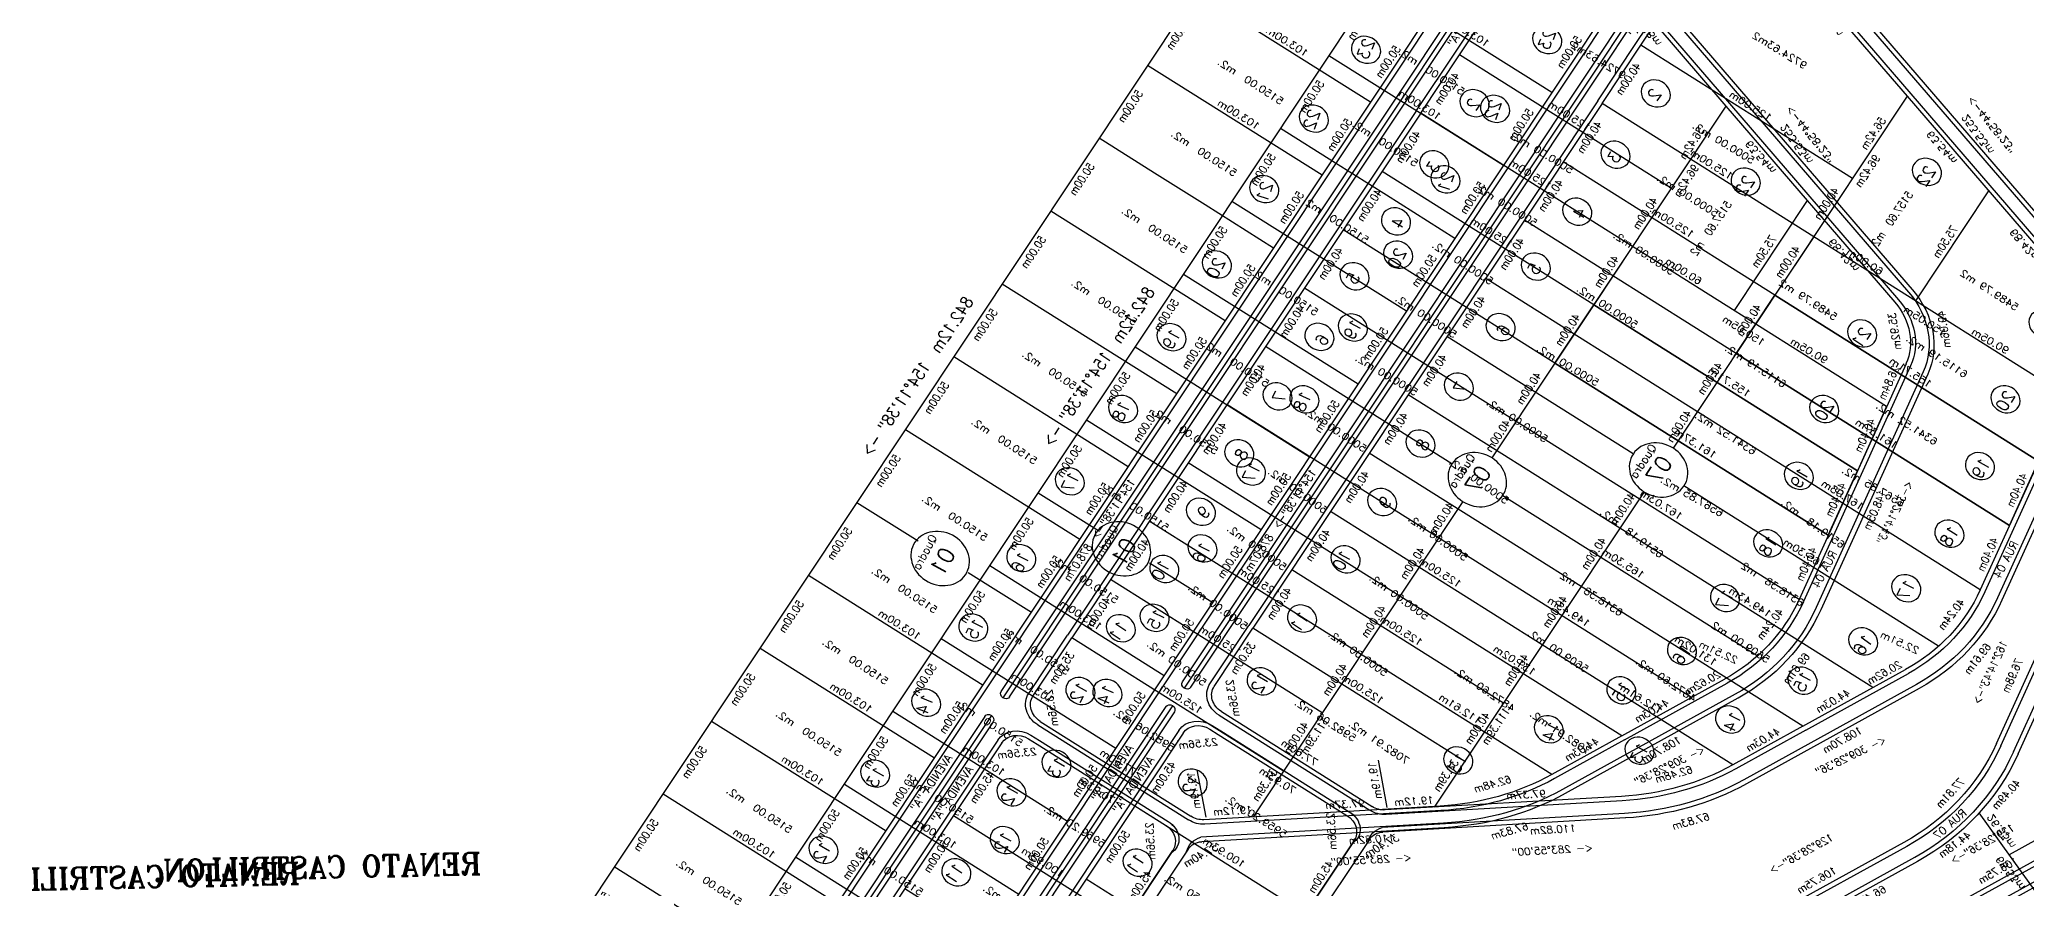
# Model space of a CAD drawing. Extents: x -23785941 to 8798891, y -8418521 to 21897894.
# Drawn here: x 2681547 to 2954872, y 4298025 to 4414754 of the extents above; entities that cross this region are included whole.
import ezdxf
from ezdxf.enums import TextEntityAlignment as Align

# ---------------------------------------------------------------- set-up
doc = ezdxf.new("R2010")
doc.units = 0
doc.header["$MEASUREMENT"] = 0
doc.header["$PDMODE"] = 34
doc.header["$PDSIZE"] = 1
doc.layers.get('0').update_dxf_attribs({"linetype": 'CONTINUOUS'})
for name, color, linetype in [('CALCADA', 3, 'CONTINUOUS'), ('REG60_100', 2, 'CONTINUOUS'), ('RUA', 1, 'CONTINUOUS'), ('TER_POLI', 5, 'CONTINUOUS')]:
    doc.layers.add(name, color=color, linetype=linetype)
doc.styles.add('1_5MM', font='romans.shx', dxfattribs={"height": 6})
doc.styles.add('1MM', font='romans.shx', dxfattribs={"height": 4})
doc.styles.add('2MM', font='romans.shx', dxfattribs={"height": 8})
doc.styles.add('3MM', font='romans.shx', dxfattribs={"height": 12})

# ---------------------------------------------------------------- blocks, each defined once
blk = doc.blocks.new('A$C3D774E76')
for p, q in [((-21303.69, -1935.24), (-21313.17, -1832.67)), ((-21253.93, -1930.33), (-21263.41, -1827.77)), ((-21403.27, -1944.44), (-21412.75, -1841.87)), ((-21353.48, -1939.84), (-21362.96, -1837.27)), ((-21509, -1887.02), (-21512.32, -1851.07)), ((-21453.06, -1949.04), (-21462.53, -1846.47)), ((-21602.42, -1962.83), (-21611.9, -1860.27)), ((-21552.63, -1958.23), (-21562.11, -1855.67)), ((-21758.26, -1906.5), (-21761.26, -1874.07)), ((-21702, -1972.03), (-21711.47, -1869.47)), ((-21652.21, -1967.43), (-21661.69, -1864.87)), ((-21851.36, -1985.83), (-21860.84, -1883.27)), ((-21801.57, -1981.23), (-21811.05, -1878.67)), ((-21755.51, -1936.34), (-21758.26, -1906.5)), ((-22000.68, -1999.63), (-21126.41, -1918.5)), ((-21502.85, -1953.63), (-21506.28, -1916.48)), ((-21751.79, -1976.63), (-21755.51, -1936.34)), ((-21428.99, -1970.66), (-21143.44, -1944.17)), ((-21329.42, -1961.43), (-21320.09, -2061.93)), ((-21379.2, -1966.05), (-21369.88, -2066.54)), ((-21859.15, -2010.58), (-21500.69, -1977.32)), ((-21528.97, -2105.48), (-21540.52, -1981.01)), ((-21460.87, -1973.62), (-21500.69, -1977.32)), ((-21489.14, -2101.78), (-21500.69, -1977.31)), ((-21449.98, -1982.65), (-21441.76, -2071.26)), ((-21440.51, -1981.78), (-21440.05, -1986.76)), ((-21438.02, -1981.55), (-21437.56, -1986.52)), ((-21648.46, -2116.57), (-21660.01, -1992.1)), ((-21608.63, -2112.87), (-21620.18, -1988.4)), ((-21568.8, -2109.18), (-21580.35, -1984.71)), ((-21568.8, -2109.18), (-21580.35, -1984.71)), ((-21437.56, -1986.52), (-21430.55, -2062.13)), ((-21728.12, -2123.96), (-21739.67, -1999.49)), ((-21689.67, -2105.33), (-21699.84, -1995.79)), ((-21899.21, -2011.79), (-21983.84, -2019.65)), ((-21859.39, -2008.09), (-21899.21, -2011.79)), ((-21859.15, -2010.58), (-21898.98, -2014.28)), ((-21847.6, -2135.05), (-21859.15, -2010.58)), ((-21807.78, -2131.35), (-21819.33, -2006.88)), ((-21767.95, -2127.65), (-21779.5, -2003.18)), ((-21898.98, -2014.28), (-21983.61, -2022.14)), ((-21887.43, -2138.74), (-21898.98, -2014.27)), ((-22008.23, -2031.14), (-21899.2, -2270.14)), ((-21992.32, -2037.16), (-21943.6, -2143.95)), ((-21424.4, -2077.62), (-21168.46, -2053.62)), ((-21466.87, -2063.16), (-21445.16, -2078.07)), ((-21369.88, -2066.54), (-21419.66, -2071.16)), ((-21419.66, -2071.16), (-21369.88, -2066.54)), ((-21512.93, -2179.2), (-21443.47, -2077.83)), ((-21503.03, -2185.98), (-21431.71, -2081.93)), ((-21673.35, -2118.88), (-21457.89, -2098.88)), ((-21558.4, -2221.3), (-21568.8, -2109.18)), ((-21943.6, -2143.95), (-21703.22, -2121.65)), ((-21634.65, -2265.36), (-21648.46, -2116.57)), ((-21596.53, -2243.33), (-21608.63, -2112.87)), ((-21847.6, -2135.05), (-21807.78, -2131.35)), ((-21753.04, -2288.33), (-21767.95, -2127.65)), ((-21712.69, -2290.27), (-21728.12, -2123.96)), ((-21833.74, -2284.46), (-21847.6, -2135.05)), ((-21673.02, -2284.86), (-21686.9, -2135.2)), ((-21943.6, -2143.95), (-21888.83, -2264.01)), ((-21917.23, -2201.76), (-21842.06, -2194.79)), ((-21596.53, -2243.33), (-21558.4, -2221.3)), ((-21646.5, -2286.06), (-21552.39, -2231.69)), ((-21596.53, -2243.33), (-21652.51, -2275.67)), ((-21860.55, -2283.17), (-21712.69, -2290.27)), ((-21833.74, -2284.46), (-21793.39, -2286.39)), ((-21861.13, -2295.15), (-21713.26, -2302.26)), ((-21617.29, -2392.79), (-21546.75, -2352.04)), ((-21611.28, -2403.18), (-21553.73, -2369.93)), ((-21691.87, -2410.89), (-21768.77, -2407.19)), ((-21692.45, -2422.88), (-21779.15, -2418.71)), ((-21586.44, -2533.19), (-21652.25, -2419.3)), ((-21747.21, -2504.81), (-21638.97, -2442.27))]:
    blk.add_line(p, q)
at = {"color": 100}
for p, q in [((-21440.06, -1959.65), (-21125.31, -1930.44)), ((-21437.81, -1956.93), (-21125.54, -1927.95)), ((-21437.35, -1961.91), (-21125.08, -1932.93)), ((-21454.72, -1958.5), (-21996.49, -2008.77)), ((-21996.26, -2011.26), (-21452.02, -1960.76)), ((-21454.26, -1963.48), (-21996.03, -2013.75))]:
    blk.add_line(p, q, dxfattribs=at)
at = {"color": 1}
for p, q in [((-21807.78, -2131.35), (-21767.95, -2127.65)), ((-21793.39, -2286.39), (-21807.78, -2131.35)), ((-21793.39, -2286.39), (-21807.78, -2131.35)), ((-21767.95, -2127.65), (-21753.04, -2288.33)), ((-21753.04, -2288.33), (-21793.39, -2286.39))]:
    blk.add_line(p, q, dxfattribs=at)
blk.add_lwpolyline([(-21767.95, -2127.65), (-21807.78, -2131.35), (-21793.39, -2286.39), (-21753.04, -2288.33)], close=True)
at = {"color": 5}
for centre in [(-21506.07, -1900.79), (-21688.29, -2120.26)]:
    blk.add_circle(centre, 15, dxfattribs=at)
for centre in [(-21327.44, -1916.45), (-21429.26, -1927.88), (-21379.85, -1921.69), (-21579.58, -1940.27), (-21527.74, -1936.59), (-21479.85, -1931.39), (-21630.33, -1947.2), (-21779.22, -1958.85), (-21728.47, -1955.29), (-21679.57, -1952.03), (-21828.13, -1964.49), (-21876.8, -1971.7), (-21351.2, -1980.43), (-21406.4, -1986.31), (-21518.55, -1996.81), (-21476.01, -1993.43), (-21638.63, -2008.82), (-21598.81, -2005.35), (-21560.09, -2002.39), (-21758.92, -2018.93), (-21718.89, -2017.37), (-21677.65, -2012.59), (-21836.76, -2028.38), (-21797.73, -2024.61), (-21878.49, -2032.05), (-21910.53, -2170.13), (-21540.87, -2176.68), (-21580.68, -2209.53), (-21619.59, -2232.63), (-21864.37, -2256.77), (-21816, -2257.41), (-21693.9, -2257.17), (-21655.58, -2250.38), (-21775.36, -2261.59), (-21733.02, -2263.66)]:
    blk.add_circle(centre, 7.5)
for centre, radius, start, end in [((-21454.49, -1960.99), 2.5, 275.30162, 95.30162), ((-21428.07, -1980.62), 10, 95.30058, 185.30041), ((-21459.94, -1983.58), 10, 5.30147, 95.304), ((-21420.59, -2061.21), 10, 185.30147, 275.30056), ((-21451.72, -2072.18), 10, 325.57869, 5.30147), ((-21423.47, -2087.58), 10, 95.35851, 145.57523), ((-21423.47, -2087.58), 10, 95.35851, 145.57207), ((-21858.98, -2250.39), 32.81, 204.5223, 267.25008), ((-21685.35, -2275), 136.05, 267.25008, 300.01869), ((-21685.35, -2275), 148.05, 267.25008, 300.01869)]:
    blk.add_arc(centre, radius, start, end)
at = {"color": 100}
blk.add_arc((-21437.58, -1959.42), 2.5, 95.30162, 275.30162, dxfattribs=at)
at = {"color": 0}
for centre, radius, start, end in [((-21628.47, -2100.02), 140.06, 300.01869, 325.57869), ((-21628.47, -2100.02), 152.06, 300.01869, 325.57869), ((-21858.98, -2250.39), 44.81, 204.5223, 267.25008), ((-21707.42, -2180.64), 109.76, 267.25008, 300.01869), ((-21707.42, -2180.64), 121.76, 267.25008, 300.01869)]:
    blk.add_arc(centre, radius, start, end, dxfattribs=at)
for p in [(-21454.49, -1960.99), (-21437.58, -1959.42), (-21424.01, -1970.2), (-21465.84, -1974.08), (-21449.52, -1987.63), (-21437.56, -1986.52), (-21431.01, -2057.15), (-21442.35, -2064.9), (-21414.69, -2070.7), (-21409.15, -2076.21), (-21447.08, -2083.1), (-21440.37, -2094.56), (-21512.93, -2179.2), (-21503.03, -2185.98), (-21558.4, -2221.3), (-21552.39, -2231.69), (-21899.75, -2268.99), (-21888.83, -2264.01), (-21652.51, -2275.67), (-21860.55, -2283.17), (-21712.69, -2290.27), (-21646.5, -2286.06), (-21861.13, -2295.15), (-21713.26, -2302.26), (-21617.29, -2392.79), (-21611.28, -2403.18), (-21691.87, -2410.88), (-21692.45, -2422.87)]:
    blk.add_point(p)
at = {"layer": 'CALCADA'}
for p, q in [((-22000.45, -2002.11), (-21126.06, -1920.98)), ((-21429.22, -1968.18), (-21143.67, -1941.68)), ((-21461.1, -1971.13), (-21500.93, -1974.83)), ((-21859.39, -2008.09), (-21500.92, -1974.83)), ((-21447.49, -1982.42), (-21439.27, -2071.03)), ((-21440.05, -1986.76), (-21433.03, -2062.36)), ((-22005.96, -2030.1), (-21896.93, -2269.11)), ((-21994.59, -2038.2), (-21945.87, -2144.99)), ((-21510.87, -2180.61), (-21441.41, -2079.25)), ((-21505.1, -2184.56), (-21433.78, -2080.51)), ((-21945.87, -2144.99), (-21891.1, -2265.05)), ((-21647.75, -2283.9), (-21553.65, -2229.52)), ((-21595.27, -2245.49), (-21557.15, -2223.46)), ((-21595.27, -2245.49), (-21651.26, -2277.84)), ((-21860.67, -2285.66), (-21712.81, -2292.77)), ((-21861.01, -2292.66), (-21713.14, -2299.76)), ((-21616.04, -2394.96), (-21545.5, -2354.2)), ((-21612.53, -2401.02), (-21554.98, -2367.77)), ((-21692.33, -2420.38), (-21779.03, -2416.21)), ((-21691.99, -2413.39), (-21768.89, -2409.69))]:
    blk.add_line(p, q, dxfattribs=at)
for centre, radius, start, end in [((-21459.94, -1983.58), 12.5, 5.30147, 95.304), ((-21428.07, -1980.62), 12.5, 95.30058, 185.30041), ((-21420.59, -2061.21), 12.5, 185.30147, 207.77136), ((-21420.59, -2061.21), 12.5, 185.30147, 207.77136), ((-21422.69, -2061.83), 10.35, 182.93286, 297.71791), ((-21451.72, -2072.18), 12.5, 325.57869, 5.30147), ((-21425.17, -2090.11), 12.89, 78.84847, 131.89324), ((-21628.47, -2100.02), 142.56, 300.01869, 325.57869), ((-21628.47, -2100.02), 149.56, 300.01869, 325.57869), ((-21858.98, -2250.39), 42.31, 204.5223, 267.25008), ((-21858.98, -2250.39), 35.31, 204.5223, 267.25008), ((-21707.42, -2180.64), 112.26, 267.25008, 300.01869), ((-21707.42, -2180.64), 119.26, 267.25008, 300.01869), ((-21685.35, -2275), 138.55, 267.25008, 300.01869), ((-21685.35, -2275), 145.55, 267.25008, 300.01869)]:
    blk.add_arc(centre, radius, start, end, dxfattribs=at)
at = {"layer": 'TER_POLI'}
blk.add_line((-22010.2, -1897.07), (-21171.68, -1819.26), dxfattribs=at)
at = {"color": 1}
for s, height, rotation, style, p in [('842.12m  154°11\'38" ->', 6, 5.30147, '2MM', (-21592.5, -1848.55)), ('154%%d11\'38"->  878.07m', 4, 5.30147, '1MM', (-21562.75, -1964.57)), ('<- 283%%d55\'00"', 4, 55.57869, '1MM', (-21467.65, -2161.25)), ('<- 309%%d28\'36"', 4, 32.84528, '1MM', (-21594.46, -2271.39)), ('<-342°14\'43"', 4, 358.43936, '1MM', (-21782.17, -2312.47)), ('129%%d28\'36"-> ', 4, 30.01869, '1MM', (-21583.56, -2349.38)), ('162%%d14\'43"->', 4, 357.25008, '1MM', (-21726.4, -2391.67))]:
    blk.add_text(s, height=height, rotation=rotation, dxfattribs=dict(at, style=style)).set_placement(p, align=Align.MIDDLE)
at = {"attachment_point": 1}
for s, insert, char_height, width, rotation, style in [('\\Fromant.shx;RENATO CASTRILLON.', (-21182.39, -1687.63), 12, 416.339, 57.73529, '3MM'), ('12', (-21332.06, -1913.39), 6, 6.502, 1.64236, '1_5MM'), ('13', (-21384.36, -1919.95), 6, 4.876, 2.12391, '1_5MM'), ('15', (-21485.59, -1929.34), 6, 2.438, 359.61409, '1_5MM'), ('14', (-21433.7, -1924.17), 6, 2.438, 355.74093, '1_5MM'), ('17', (-21585.25, -1937.69), 6, 0.813, 359.80224, '1_5MM'), ('16', (-21531.38, -1933.98), 6, 3.251, 359.01455, '1_5MM'), ('20', (-21732.26, -1952.48), 6, 2.438, 359.31035, '1_5MM'), ('19', (-21684.54, -1949.46), 6, 1.625, 0.51414, '1_5MM'), ('18', (-21634.47, -1943.55), 6, 4.064, 357.40712, '1_5MM'), ('22', (-21832.32, -1959.91), 6, 3.251, 352.42154, '1_5MM'), ('21', (-21783.15, -1955.61), 6, 4.064, 351.57889, '1_5MM'), ('23', (-21882.7, -1967.75), 6, 4.876, 354.50012, '1_5MM'), ('12', (-21411.01, -1983.26), 6, 6.502, 1.64236, '1_5MM'), ('11', (-21356.32, -1977.24), 6, 5.689, 4.38074, '1_5MM'), ('12', (-21481.02, -1990.2), 6, 3.251, 1.76162, '1_5MM'), ('10', (-21564.49, -1998.02), 6, 2.438, 0.24916, '1_5MM'), ('11', (-21522.6, -1993.85), 6, 3.251, 4.71761, '1_5MM'), ('7', (-21680.54, -2010.57), 6, 3.942, 1.1608, '1_5MM'), ('8', (-21641.72, -2007.11), 6, 4.927, 1.05228, '1_5MM'), ('9', (-21602.76, -2004.23), 6, 7.631, 10.80167, '1_5MM'), ('4', (-21800.83, -2022.91), 6, 5.226, 1.97758, '1_5MM'), ('5', (-21760.45, -2015.77), 6, 8.212, 0.07022, '1_5MM'), ('6', (-21721.22, -2016.35), 6, 3.942, 1.67589, '1_5MM'), ('2', (-21880.89, -2028.92), 6, 11.198, 6.58516, '1_5MM'), ('3', (-21838.46, -2025.57), 6, 7.465, 2.85322, '1_5MM'), ('13', (-21545.6, -2174.25), 6, 4.876, 1.14222, '1_5MM'), ('14', (-21586, -2207.91), 6, 2.438, 358.33141, '1_5MM'), ('15', (-21625.07, -2229.93), 6, 2.438, 0.03361, '1_5MM'), ('16', (-21660.3, -2248.84), 6, 3.251, 6.03824, '1_5MM'), ('19', (-21780.55, -2259.68), 6, 16, 2.16982, '1_5MM'), ('17', (-21698.94, -2254.36), 6, 0.813, 359.22456, '1_5MM'), ('18', (-21738.04, -2261.72), 6, 4.064, 4.04159, '1_5MM')]:
    blk.add_mtext(s, dxfattribs=dict(at, insert=insert, char_height=char_height, width=width, rotation=rotation, style=style))
at = {"color": 1, "char_height": 4, "attachment_point": 1, "style": '1MM'}
for insert, rotation in [((-21516.15, -1890.63), 0.72771), ((-21699.72, -2110.34), 5.03393)]:
    blk.add_mtext('Quadra', dxfattribs=dict(at, insert=insert, rotation=rotation))
at = {"color": 1, "char_height": 8, "attachment_point": 1, "style": '2MM'}
for s, insert, width, rotation in [('01', (-21513.1, -1898.56), 13.788, 0.72771), ('07', (-21696.85, -2117.12), 20.682, 5.03393)]:
    blk.add_mtext(s, dxfattribs=dict(at, insert=insert, width=width, rotation=rotation))
at = {"char_height": 6, "attachment_point": 1, "style": '1_5MM'}
for s, insert, rotation in [('22', (-21914.36, -2168.11), 5.38052), ('21', (-21868.21, -2254.75), 5.38052), ('20', (-21821.22, -2254.97), 2.67454)]:
    blk.add_mtext(s, dxfattribs=dict(at, insert=insert, rotation=rotation))
at = {"layer": 'REG60_100', "style": '1MM'}
for s, rotation, p in [('50.00m', 5.27841, (-21287.91, -1834.35)), ('50.00m', 5.27841, (-21238.12, -1829.75)), ('50.00m', 5.27841, (-21387.49, -1843.55)), ('50.00m', 5.27841, (-21337.7, -1838.95)), ('50.00m', 5.27841, (-21487.06, -1852.75)), ('50.00m', 5.27841, (-21437.27, -1848.15)), ('50.00m', 5.27841, (-21636.43, -1866.55)), ('50.00m', 5.27841, (-21586.64, -1861.95)), ('50.00m', 5.27841, (-21536.85, -1857.35)), ('50.00m', 5.27841, (-21736, -1875.75)), ('50.00m', 5.27841, (-21686.21, -1871.15)), ('103.00m', 95.27841, (-21312.42, -1884.32)), ('50.00m', 5.27841, (-21835.58, -1884.95)), ('50.00m', 5.27841, (-21785.79, -1880.35)), ('103.00m', 95.27841, (-21411.99, -1893.52)), ('103.00m', 95.27841, (-21362.2, -1888.92)), ('103.00m', 95.27841, (-21461.78, -1898.12)), ('103.00m', 95.27841, (-21860.09, -1934.88)), ('103.00m', 95.27841, (-21810.29, -1930.31)), ('50.00m', 4.96841, (-21328.94, -1933.42)), ('50.00m', 5.30202, (-21428.55, -1942.51)), ('50.00m', 5.58813, (-21378.77, -1938.02)), ('50.00m', 5.30202, (-21528.12, -1951.75)), ('50.00m', 5.30202, (-21478.34, -1947.13)), ('50.00m', 5.44508, (-21677.49, -1965.68)), ('50.00m', 5.30202, (-21627.7, -1961)), ('50.00m', 5.30202, (-21577.91, -1956.38)), ('50.00m', 5.27841, (-21777.04, -1974.95)), ('50.00m', 5.27841, (-21727.26, -1970.35)), ('23.56m', 53.11597, (-21427.8, -1979.88)), ('45.00m', 5.2998, (-21401.24, -1972.11)), ('50.00m', 5.30063, (-21353.94, -1967.72)), ('50.00m', 5.30202, (-21876.63, -1984.1)), ('50.00m', 5.20675, (-21826.83, -1979.52)), ('40.00m', 5.30063, (-21520.24, -1983.15)), ('35.00m', 5.30397, (-21482.9, -1979.68)), ('23.56m', 326.23502, (-21459.61, -1984.52)), ('40.00m', 5.30063, (-21639.73, -1994.24)), ('40.00m', 5.30063, (-21599.9, -1990.54)), ('40.00m', 5.30063, (-21560.07, -1986.84)), ('40.00m', 5.29925, (-21759.22, -2005.32)), ('40.00m', 5.30063, (-21719.39, -2001.63)), ('40.00m', 5.30063, (-21679.56, -1997.93)), ('40.00m', 5.30758, (-21838.87, -2012.71)), ('40.00m', 5.3023, (-21799.04, -2009.02)), ('100.93m', 95.30063, (-21379.27, -2016.38)), ('40.00m', 5.30147, (-21878.7, -2016.41)), ('77.60m', 95.30147, (-21449.92, -2026.63)), ('70.93m', 95.30147, (-21429.98, -2023.45)), ('125.00m', 95.30147, (-21538.73, -2043.61)), ('125.00m', 95.30147, (-21498.9, -2039.92)), ('125.00m', 95.30147, (-21578.56, -2047.31)), ('125.00m', 95.30147, (-21857.36, -2073.18)), ('125.00m', 95.30147, (-21817.53, -2069.48)), ('19.19m', 326.23502, (-21455.54, -2066.54)), ('23.56m', 332.23757, (-21418.32, -2059.07)), ('45.00m', 5.30063, (-21392.65, -2064.64)), ('125.00m', 95.30147, (-21897.19, -2076.88)), ('117.38m', 297.0414, (-21962.17, -2089.72)), ('19.12m', 55.57869, (-21455.79, -2088.73)), ('37.40m', 30.0298, (-21424.75, -2084.63)), ('40.00m', 5.30147, (-21549.25, -2103.34)), ('40.00m', 5.30147, (-21509.43, -2099.65)), ('31.39m', 5.30147, (-21477.2, -2096.6)), ('40.00m', 5.30147, (-21659.14, -2113.31)), ('40.00m', 5.30147, (-21628.91, -2110.74)), ('40.00m', 5.30147, (-21589.08, -2107.04)), ('111.39m', 5.30147, (-21515.39, -2107.37)), ('40.00m', 5.30147, (-21748.4, -2121.82)), ('40.00m', 5.30147, (-21716.1, -2119.13)), ('40.00m', 5.30147, (-21867.89, -2132.91)), ('40.00m', 5.30147, (-21828.06, -2129.22)), ('40.00m', 5.30147, (-21788.23, -2125.52)), ('97.37m', 55.57869, (-21488.71, -2136.78)), ('56.42m', 5.30147, (-21915.88, -2137.36)), ('96.42m', 5.30139, (-21895.24, -2143.48)), ('110.82m', 55.57536, (-21478.15, -2156.76)), ('60.00m', 96.24138, (-21848.73, -2163.4)), ('112.61m', 95.30147, (-21567.58, -2165.6)), ('63.54m', 294.52222, (-21926.77, -2171.2)), ('131.02m', 95.30147, (-21606.56, -2178.47)), ('253.53m', 299.31549, (-21942.94, -2184.12)), ('149.43m', 95.30147, (-21645.54, -2191.33)), ('62.48m', 42.75306, (-21538.2, -2197.43)), ('75.50m', 5.30139, (-21880.01, -2194.29)), ('150.05m', 95.30147, (-21834.41, -2203.7)), ('155.71m', 95.30147, (-21804.57, -2209.24)), ('161.37m', 95.30147, (-21764.48, -2208.36)), ('167.03m', 95.30147, (-21724.38, -2207.48)), ('165.30m', 95.30147, (-21684.52, -2204.19)), ('67.83m', 42.75306, (-21518.91, -2215.8)), ('68.42m', 295.01444, (-21899.06, -2230.61)), ('90.05m', 93.16304, (-21841.61, -2237.21)), ('44.03m', 30.01869, (-21579.46, -2228.85)), ('44.03m', 30.01869, (-21617.59, -2250.88)), ('22.51m', 86.59047, (-21664.72, -2266.83)), ('108.70m', 30.01869, (-21600.33, -2264)), ('35.92m', 326.96965, (-21873.89, -2270.65)), ('20.62m', 30.01869, (-21645.58, -2267.05)), ('26.84m', 357.25008, (-21846.48, -2279.82)), ('40.40m', 357.25008, (-21813.37, -2281.43)), ('40.24m', 9.03083, (-21692.77, -2283.08)), ('49.06m', 326.96965, (-21887.88, -2292.07)), ('40.40m', 357.25008, (-21773.02, -2283.37)), ('40.40m', 357.25008, (-21732.67, -2285.31)), ('148.05m', 357.25008, (-21778.19, -2303.14)), ('69.61m', 9.27496, (-21677.12, -2304.92)), ('106.75m', 29.87813, (-21575.34, -2363.01)), ('66.47m', 30.0223, (-21580.51, -2390.02)), ('76.98m', 356.98202, (-21730.65, -2402.16)), ('77.81m', 13.63452, (-21654.81, -2401.83)), ('44.18m', 23.94912, (-21629.89, -2415.78)), ('40.49m', 13.63452, (-21668.93, -2426.88)), ('26.53m', 299.35181, (-21648.59, -2433.46)), ('66.53m', 297.34172, (-21629.81, -2447.14))]:
    blk.add_text(s, height=4, rotation=rotation, dxfattribs=at).set_placement(p, align=Align.MIDDLE)
for s, rotation, p in [('5150.00  m2.', 96.26152, (-21327.51, -1878.56)), ('5150.00  m2.', 96.26152, (-21277.56, -1872.95)), ('5150.00  m2.', 96.26152, (-21477.43, -1891.97)), ('5150.00  m2.', 96.26152, (-21428.25, -1886.7)), ('5150.00  m2.', 96.26152, (-21379.56, -1882.65)), ('5150.00  m2.', 96.26152, (-21579.42, -1901.67)), ('5150.00  m2.', 96.26152, (-21527.37, -1897.57)), ('5150.00  m2.', 96.26152, (-21627.1, -1908.62)), ('5150.00  m2.', 96.26152, (-21726.22, -1919.49)), ('5150.00  m2.', 96.26152, (-21676.28, -1913.88)), ('5150.00  m2.', 96.26152, (-21826.96, -1927.63)), ('5150.00  m2.', 96.26152, (-21778.27, -1923.58)), (' 5046.50 m2.', 95.07425, (-21346.31, -2014.76)), ('5000.00 m2.', 99.38417, (-21512.52, -2029.22)), ('5959.20 m2.', 95.22417, (-21402.87, -2021.91)), ('5000.00 m2.', 99.38417, (-21592.24, -2037.92)), ('5000.00 m2.', 99.38417, (-21551.98, -2034.38)), ('5982.06 m2.', 95.56783, (-21470.01, -2030.38)), ('5000.00 m2.', 96.36863, (-21672.72, -2045.96)), ('5000.00 m2.', 99.38417, (-21631.93, -2042.93)), ('5000.00 m2.', 93.79222, (-21714.13, -2055.75)), ('5000.00 m2.', 96.3152, (-21791.1, -2063.45)), ('5000.00 m2.', 96.0428, (-21754.35, -2059.56)), ('9724.63m2', 94.33747, (-21929.95, -2076.69)), ('5000.00 m2.', 94.33747, (-21868.2, -2073.3)), ('5000.00 m2.', 95.22106, (-21831.97, -2069.54)), ('7082.91 m2.', 97.41295, (-21526, -2136.99)), ('4872.60 m2.', 97.41295, (-21580.66, -2171.69)), ('5157.60  m2', 6.08004, (-21877.25, -2168.73)), ('6318.38  m2', 96.13655, (-21657.37, -2196.93)), (' 5609.00 m2.', 96.13655, (-21619.43, -2196.61)), (' 6519.18  m2.', 99.85653, (-21698.54, -2201.86)), ('6115.19 m2.', 96.08004, (-21816.42, -2216.85)), ('5489.79 m2', 96.08004, (-21863.97, -2224.77)), ('6341.52 m2.', 95.96569, (-21774.32, -2219.12)), ('6567.85 m2.', 92.94199, (-21733.47, -2218.99))]:
    blk.add_text(s, height=4, rotation=rotation, dxfattribs=at).set_placement(p, align=Align.BOTTOM_CENTER)
at = {"layer": 'RUA', "style": '1MM'}
blk.add_text('<-44°58\'23"', height=4, rotation=295.6779, dxfattribs=at).set_placement((-21951.46, -2188), align=Align.MIDDLE)
at = {"layer": 'RUA', "char_height": 4, "attachment_point": 1, "style": '1_5MM'}
for s, insert, width, rotation in [('\\Fromant.shx;AVENIDA "A"', (-21408.79, -1948.39), 1478.691, 5.5957), ('\\Fromant.shx;AVENIDA "A"', (-21408.44, -1960.33), 1478.691, 5.5957), ('\\Fromant.shx;AVENIDA "A"', (-21938.61, -2009.51), 1478.691, 5.5957), ('RUA 07', (-21650.05, -2410.69), 808.839, 18.88275)]:
    blk.add_mtext(s, dxfattribs=dict(at, insert=insert, width=width, rotation=rotation))
at = {"layer": 'RUA', "insert": (-21746.29, -2292.59), "char_height": 4, "width": 808.839, "attachment_point": 1, "style": '1_5MM'}
blk.add_mtext('RUA 04', dxfattribs=at)

msp = doc.modelspace()

# ---------------------------------------------------------------- block references
at = {"linetype": 'Continuous', "xscale": 240.4782668173248, "yscale": -275.6364145158877, "zscale": 240.4782668173248, "rotation": 242.429606072689}
for p in [(-52668, 1427), (-27732, 2762)]:
    msp.add_blockref('A$C3D774E76', p, dxfattribs=at)

doc.saveas('drawing.dxf')
